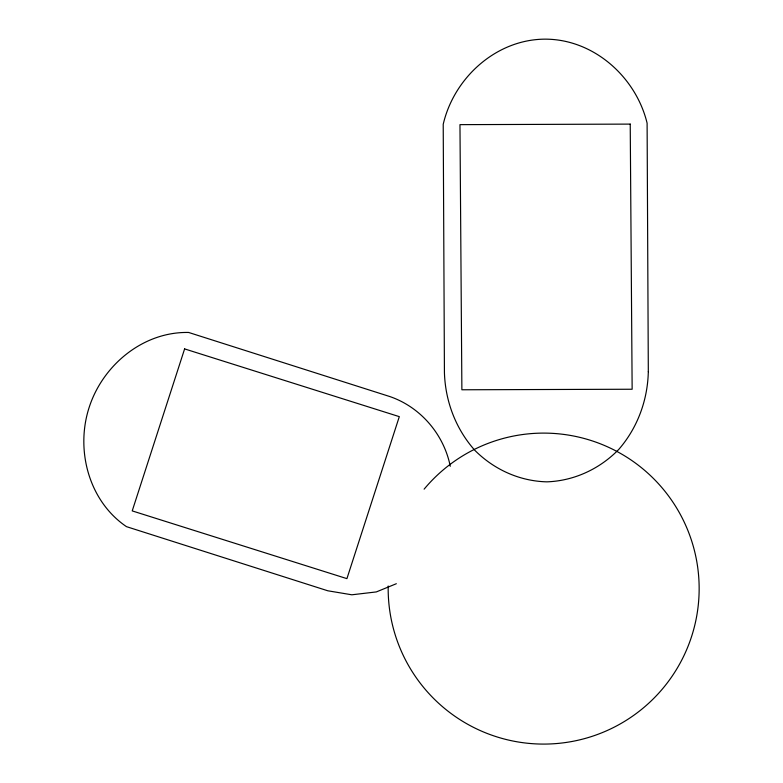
<?xml version="1.0" encoding="UTF-8"?>
<svg xmlns="http://www.w3.org/2000/svg" width="783" height="783" viewBox="0 0 783 783"><rect width="100%" height="100%" fill="white"/><g stroke="black" fill="none" stroke-linecap="round" stroke-linejoin="round"><path stroke-width="1.17" d="M396.345 583.717L376.349 591.919L351.831 594.796L327.783 590.783L126.474 526.646C88.782 501.091 75.383 450.108 89.056 407.728C102.573 365.25 143.083 331.503 188.654 332.462L389.963 396.599C420.735 407.209 443.902 434.487 450.274 466.296M424.122 489.16A155.484 155.484 0 0 1 673.801 503.508A155.484 155.484 0 0 1 586.81 737.977A155.484 155.484 0 0 1 388.192 586.007M648.314 371.661C647.658 400.172 637.558 427.733 618.834 449.344C599.817 468.88 574.252 480.87 546.906 481.848C519.56 481.173 493.877 469.487 474.664 450.147C455.726 428.751 445.361 401.297 444.431 372.806L443.217 124.291C454.013 77.771 496.04 39.512 544.753 39.15C593.436 38.954 635.865 76.754 647.101 123.146L648.314 371.661M184.612 348.905L132.219 510.898L346.918 578.637L399.31 416.644L184.612 348.905M630.227 124.105L459.964 124.644L461.882 389.777L632.145 389.239L630.227 124.105"/></g></svg>
